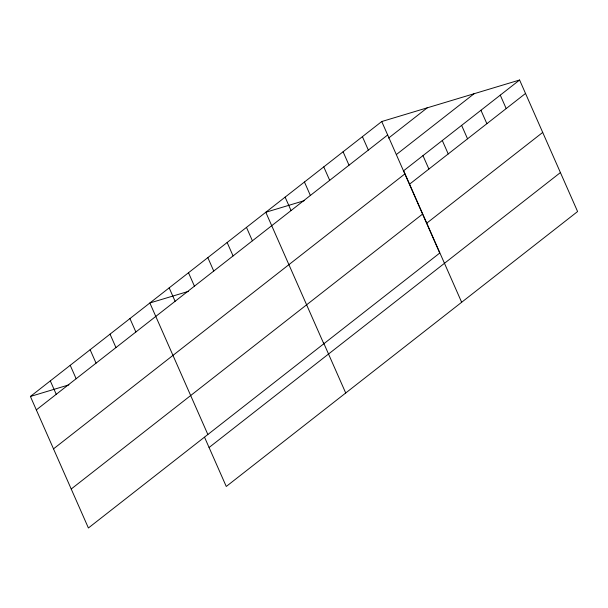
<?xml version="1.0" encoding="UTF-8"?>
<svg xmlns="http://www.w3.org/2000/svg" width="608" height="608" viewBox="0 0 608 608"><rect width="100%" height="100%" fill="white"/><g stroke="black" fill="none" stroke-linecap="round" stroke-linejoin="round"><path stroke-width="0.91" d="M381.74 121.532L439.744 253.05L88.403 527.98L30.4 396.462L381.74 121.532L519.597 80.02L577.6 211.538L226.26 486.468L204.554 437.251M36.328 409.891L387.668 134.961M388.588 138.077L427.234 107.836M396.804 154.204L474.103 93.723M519.597 80.02L403.651 170.749L461.654 302.267M53.512 448.856L404.852 173.934M409.572 184.178L525.517 93.457M71.22 489.007L422.56 214.084M426.763 223.151L542.708 132.422M209.076 447.503L560.416 172.573M304.289 200.67L265.795 212.26L323.806 343.778M188.351 291.392L149.857 302.982L207.86 434.5M30.4 396.462L68.894 384.864M500.27 95.144L506.19 108.574M480.943 110.268L486.871 123.698M461.624 125.385L467.544 138.822M442.297 140.509L448.225 153.938M422.978 155.625L428.898 169.062M362.414 136.656L368.342 150.085M343.094 151.772L349.015 165.209M323.768 166.896L329.696 180.325M304.448 182.012L310.369 195.449M285.122 197.136L291.05 210.566M323.631 342.92L345.716 392.996M246.476 227.377L252.396 240.814M227.149 242.501L233.077 255.93M207.83 257.617L213.75 271.054M188.503 272.741L194.431 286.17M169.176 287.865L175.104 301.294M129.945 318.562L135.873 331.991M110.04 334.142L115.961 347.571M90.128 349.722L96.049 363.151M70.216 365.302L76.144 378.731M50.312 380.882L56.232 394.311"/></g></svg>
